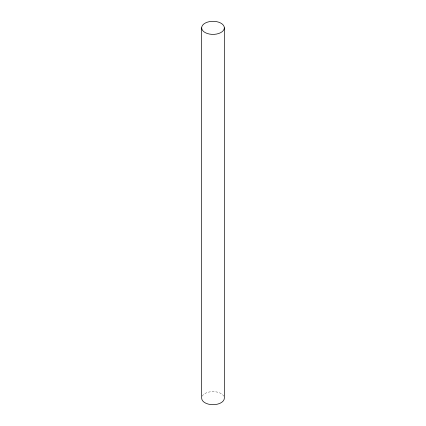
<?xml version="1.0" encoding="UTF-8"?>
<svg xmlns="http://www.w3.org/2000/svg" width="426" height="426" viewBox="0 0 426 426"><rect width="100%" height="100%" fill="white"/><g stroke="black" fill="none" stroke-linecap="round" stroke-linejoin="round"><path stroke-width="0.32" stroke-dasharray="2.13 1.6" d="M202.217 396.132A11.337 6.544 0 0 1 213 391.606A11.337 6.544 0 0 1 223.783 396.132"/><path stroke-width="0.64" d="M224.337 27.844A11.337 6.544 0 0 1 207.329 33.516A11.337 6.544 0 0 1 207.329 22.179A11.337 6.544 0 0 1 224.337 27.844L224.337 398.156A11.337 6.544 0 0 1 213 404.7A11.337 6.544 0 0 1 201.663 398.156L201.663 27.844"/></g></svg>
